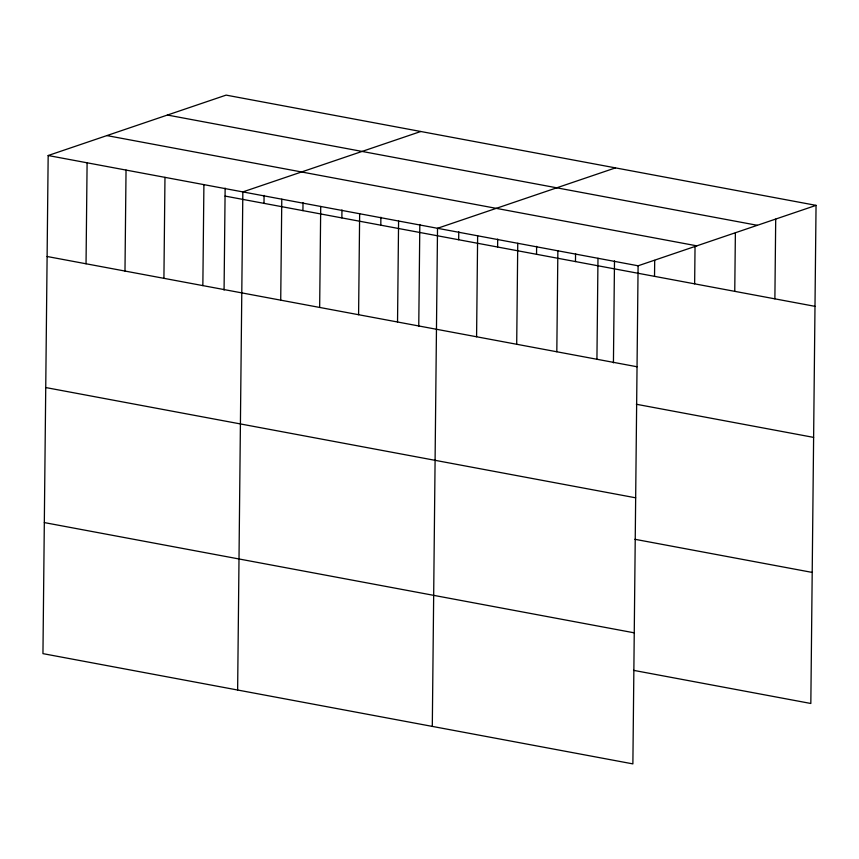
<?xml version="1.0" encoding="UTF-8"?>
<svg xmlns="http://www.w3.org/2000/svg" width="859" height="859" viewBox="0 0 859 859"><rect width="100%" height="100%" fill="white"/><g stroke="black" fill="none" stroke-linecap="round" stroke-linejoin="round"><path stroke-width="1.29" d="M816.05 205.365L226.121 95.113L48.168 155.522L42.95 653.635L632.879 763.887L638.097 265.785L816.05 205.365L810.832 703.478L633.545 670.342M86.04 263.777L87.103 162.802M124.984 271.047L126.037 170.082M163.919 278.327L164.971 177.351M202.853 285.607L203.905 184.631M224.07 290.074L225.144 188.11M237.632 690.024L242.839 191.911L420.792 131.491M263.992 203.358L264.078 195.39M280.721 300.156L281.784 199.191M302.926 210.638L303.012 202.66M319.655 307.436L320.718 206.461M341.871 217.907L341.946 209.94M358.59 314.716L359.653 213.741M380.805 225.187L380.881 217.22M397.534 321.985L398.587 221.021M418.752 326.452L419.826 224.489M432.302 726.403L437.521 228.29L615.474 167.881M458.674 239.747L458.76 231.769M476.584 336.76L477.636 235.796M497.608 247.016L497.694 239.049M516.699 344.266L517.752 243.29M536.542 254.296L536.628 246.329M556.815 351.761L557.867 250.785M575.476 261.576L575.562 253.598M596.93 359.255L597.982 258.291M613.433 362.842L614.496 260.878M654.526 276.351L654.698 260.406M694.641 283.846L695.038 246.64M734.756 291.341L735.379 232.886M774.882 298.846L775.709 219.131M167.398 115.042L757.327 225.305M106.892 135.582L696.821 245.846M48.168 155.522L638.097 265.785M225.058 196.077L814.998 306.341M47.105 256.497L637.045 366.761M636.336 404.256L813.623 437.392M45.742 387.549L635.671 497.812M634.919 539.291L812.206 572.416M44.324 522.583L634.253 632.836"/></g></svg>
